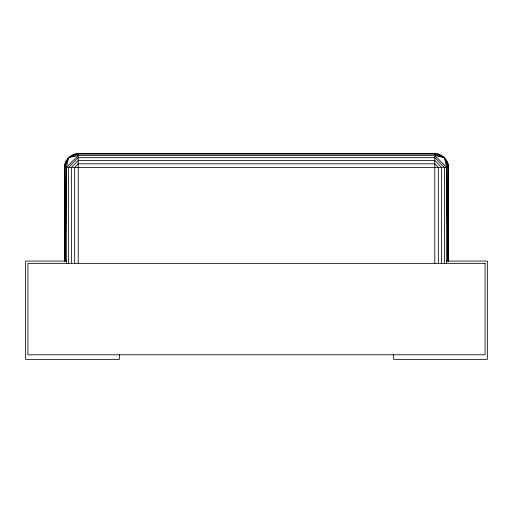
<?xml version="1.0" encoding="UTF-8"?>
<svg xmlns="http://www.w3.org/2000/svg" width="513" height="513" viewBox="0 0 513 513"><rect width="100%" height="100%" fill="white"/><g stroke="black" fill="none" stroke-linecap="round" stroke-linejoin="round"><path stroke-width="0.77" d="M64.971 163.807L64.715 261.072L64.503 167.36C64.458 160.018 70.877 153.599 78.22 153.643L434.78 153.643C442.123 153.599 448.542 160.018 448.497 167.36L448.497 261.072M448.029 163.807L447.669 261.072L446.656 167.36L444.476 157.664L434.78 154.112L441.635 155.484M71.365 155.484L78.22 154.112L68.524 157.664L66.344 167.36L65.331 261.072L64.971 167.36L66.344 160.505M64.971 167.36L68.524 157.664L78.22 155.484L434.78 155.484L444.476 157.664L448.029 167.36L448.285 261.072L448.497 167.36L64.503 167.36L64.503 261.072M78.22 155.484L66.344 167.36L66.344 263.355M74.674 154.112L438.326 154.112M66.344 261.072L25.65 261.072L25.65 359.356L119.362 359.356L119.362 354.784M446.656 261.072L487.35 261.072L487.35 359.356L393.638 359.356L393.638 354.784M434.78 155.484L446.656 167.36L446.656 263.355M446.656 160.505L448.029 167.36M444.476 263.355L444.476 167.36L434.78 157.664L78.22 157.664L68.524 167.36L68.524 263.355M441.635 263.355L441.635 167.36L434.78 160.505L78.22 160.505L71.365 167.36L71.365 263.355M438.326 263.355L438.326 167.36L434.78 163.807L78.22 163.807L74.674 167.36L74.674 263.355M434.78 153.643L434.78 263.355M78.22 153.643L78.22 263.355M485.067 263.355L27.933 263.355L27.933 354.784L485.067 354.784L485.067 263.355"/></g></svg>
